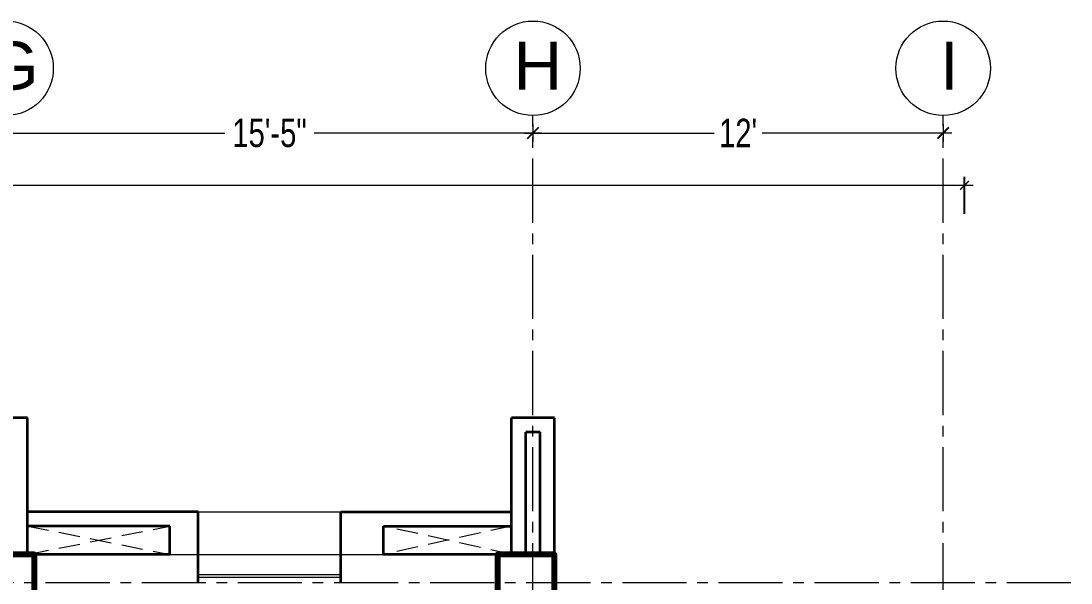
# Model space of a CAD drawing. Header units: feet. Extents: x 25261344 to 25389498, y 30010528 to 30074588.
# Drawn here: x 25362961.1 to 25363329.7, y 30072835.7 to 30073033 of the extents above; entities that cross this region are included whole.
import ezdxf

# ---------------------------------------------------------------- set-up
doc = ezdxf.new("R2010")
doc.units = ezdxf.units.FT
doc.header["$LTSCALE"] = 30
doc.header["$MEASUREMENT"] = 0
doc.header["$PDMODE"] = 32
doc.header["$PDSIZE"] = 15
doc.linetypes.add('CENTER2', pattern=[1.125, 0.75, -0.125, 0.125, -0.125])
doc.linetypes.add('HIDDEN', pattern=[0.375, 0.25, -0.125])
doc.layers.get('0').update_dxf_attribs({"lineweight": 5})
for name, color, linetype, lineweight in [('Column', 1, 'Continuous', 80), ('Dim-1', 7, 'Continuous', 9), ('GRADE BEAM', 2, 'Continuous', 20), ('grid text', 252, 'CENTER2', 9), ('LINTEL', 4, 'HIDDEN', 0), ('WALL', 7, 'Continuous', 35), ('WIN', 142, 'Continuous', 20)]:
    doc.layers.add(name, color=color, linetype=linetype, lineweight=lineweight)
doc.styles.add('RomanS', font='swissl.ttf')
doc.styles.add('SWIS_LT', font='swisscl.ttf')
doc.dimstyles.new('dim-02', dxfattribs={"dimtxt": 8, "dimasz": 3, "dimexe": 3, "dimexo": 3, "dimgap": 2, "dimtad": 0, "dimdec": 0, "dimzin": 0, "dimdsep": 46, "dimlunit": 4, "dimtxsty": 'SWIS_LT', "dimblk": 'ARCHTICK', "dimcen": 2, "dimdle": 3, "dimclrd": 256, "dimclre": 256, "dimclrt": 256, "dimadec": 0, "dimazin": 0, "dimtfac": 1, "dimtdec": 0, "dimtix": 1, "dimtmove": 0, "dimatfit": 3, "dimfxl": 0, "dimfrac": 2, "dimtolj": 1, "dimtzin": 1, "dimlwd": -1, "dimarcsym": 0})

# ---------------------------------------------------------------- blocks, each defined once
blk = doc.blocks.new('_ArchTick')
at = {"color": 0, "linetype": 'ByBlock', "const_width": 0.15}
blk.add_lwpolyline([(-0.5, -0.5), (0.5, 0.5)], dxfattribs=at)
blk = doc.blocks.new('*D127')
at = {"lineweight": -2}
for p, q in [((25360716.96, 30072996.78), (25360716.96, 30072990.65)), ((25360901.96, 30072996.78), (25360901.96, 30072990.65))]:
    blk.add_line(p, q, dxfattribs=at)
for p, q in [((25360713.96, 30072993.65), (25360793.77, 30072993.65)), ((25360904.96, 30072993.65), (25360825.14, 30072993.65))]:
    blk.add_line(p, q)
at = {"layer": 'Defpoints', "color": 0}
for p in [(25360716.96, 30072999.78), (25360901.96, 30072999.78), (25360901.96, 30072993.65)]:
    blk.add_point(p, dxfattribs=at)
at = {"xscale": 4, "yscale": 4, "zscale": 4, "rotation": 180}
blk.add_blockref('_ArchTick', (25360716.96, 30072993.65), dxfattribs=at)
at = {"xscale": 4, "yscale": 4, "zscale": 4}
blk.add_blockref('_ArchTick', (25360901.96, 30072993.65), dxfattribs=at)
at = {"insert": (25360809.46, 30072993.65), "char_height": 10, "attachment_point": 5, "style": 'SWIS_LT'}
blk.add_mtext('\\A1;15\'-5"', dxfattribs=at)
blk = doc.blocks.new('*D128')
at = {"lineweight": -2}
for p, q in [((25360901.96, 30072996.78), (25360901.96, 30072990.65)), ((25361045.96, 30072996.78), (25361045.96, 30072990.65))]:
    blk.add_line(p, q, dxfattribs=at)
for p, q in [((25360898.96, 30072993.65), (25360965.54, 30072993.65)), ((25361048.96, 30072993.65), (25360982.37, 30072993.65))]:
    blk.add_line(p, q)
at = {"layer": 'Defpoints', "color": 0}
for p in [(25360901.96, 30072999.78), (25361045.96, 30072999.78), (25361045.96, 30072993.65)]:
    blk.add_point(p, dxfattribs=at)
at = {"xscale": 4, "yscale": 4, "zscale": 4, "rotation": 180}
blk.add_blockref('_ArchTick', (25360901.96, 30072993.65), dxfattribs=at)
at = {"xscale": 4, "yscale": 4, "zscale": 4}
blk.add_blockref('_ArchTick', (25361045.96, 30072993.65), dxfattribs=at)
at = {"insert": (25360973.96, 30072993.65), "char_height": 10, "attachment_point": 5, "style": 'SWIS_LT'}
blk.add_mtext("\\A1;12'", dxfattribs=at)
blk = doc.blocks.new('*D157')
at = {"layer": 'Defpoints', "color": 0}
for p in [(25363292.31, 30072975.27), (25361838.31, 30072893.7), (25363292.31, 30072785.7)]:
    blk.add_point(p, dxfattribs=at)
at = {"layer": 'Dim-1'}
for p, q in [((25361835.31, 30072975.27), (25362549.85, 30072975.27)), ((25363295.31, 30072975.27), (25362580.76, 30072975.27))]:
    blk.add_line(p, q, dxfattribs=at)
at = {"layer": 'Dim-1', "lineweight": -2}
for p, q in [((25361838.31, 30072965.27), (25361838.31, 30072978.27)), ((25363292.31, 30072965.27), (25363292.31, 30072978.27))]:
    blk.add_line(p, q, dxfattribs=at)
at = {"layer": 'Dim-1', "xscale": 3, "yscale": 3, "zscale": 3, "rotation": 180}
blk.add_blockref('_ArchTick', (25361838.31, 30072975.27), dxfattribs=at)
at = {"layer": 'Dim-1', "xscale": 3, "yscale": 3, "zscale": 3}
blk.add_blockref('_ArchTick', (25363292.31, 30072975.27), dxfattribs=at)
at = {"layer": 'Dim-1', "insert": (25362565.31, 30072975.27), "char_height": 8, "attachment_point": 5, "style": 'SWIS_LT'}
blk.add_mtext('\\A1;121\'-2"', dxfattribs=at)
blk = doc.blocks.new('T B')
at = {"layer": 'GRADE BEAM'}
for points in [[(25353363.54, 30069446.57), (25353378.54, 30069446.57), (25353378.54, 30069398.57), (25353363.54, 30069398.57)], [(25353548.54, 30069446.57), (25353563.54, 30069446.57), (25353563.54, 30069398.57), (25353548.54, 30069398.57)], [(25353543.54, 30069398.57), (25353543.54, 30069383.57), (25353381.04, 30069383.57), (25353381.04, 30069398.57)]]:
    blk.add_lwpolyline(points, close=True, dxfattribs=at)
blk = doc.blocks.new('COL2')
at = {"layer": 'Column'}
for points in [[(1270, -25), (1290, -25), (1290, 0), (1270, 0)], [(1087.5, -25), (1107.5, -25), (1107.5, 0), (1087.5, 0)]]:
    blk.add_lwpolyline(points, close=True, dxfattribs=at)
at = {"layer": 'GRADE BEAM'}
blk.add_blockref('T B', (-25352273.54, -30069398.57), dxfattribs=at)
blk = doc.blocks.new('DGFGSDFG')
at = {"layer": 'grid text'}
for p, q in [((25360901.96, 30072118.41), (25360901.96, 30072999.78)), ((25361045.96, 30072118.41), (25361045.96, 30072999.78)), ((25361090.85, 30072835.7), (25359529.41, 30072835.7))]:
    blk.add_line(p, q, dxfattribs=at)
at = {"layer": 'grid text', "linetype": 'Continuous'}
for centre in [(25360716.96, 30073016.37), (25360901.96, 30073016.37), (25361045.96, 30073016.37)]:
    blk.add_circle(centre, 16.59, dxfattribs=at)
at = {"layer": 'grid text', "char_height": 16.842, "attachment_point": 1, "style": 'RomanS'}
for s, insert in [('{\\C256;G}', (25360710.15, 30073025.74)), ('{\\C256;H}', (25360895.15, 30073025.74)), ('{\\C256;I}', (25361044.87, 30073025.74))]:
    blk.add_mtext_dynamic_manual_height_columns(s, width=25.401, gutter_width=84.21, heights=[32.6], dxfattribs=dict(at, insert=insert))
for base, p1, p2, picture, middle in [((25360901.96, 30072993.65), (25360716.96, 30072999.78), (25360901.96, 30072999.78), '*D127', (25360809.46, 30072993.65)), ((25361045.96, 30072993.65), (25360901.96, 30072999.78), (25361045.96, 30072999.78), '*D128', (25360973.96, 30072993.65))]:
    dim = blk.add_linear_dim(base=base, p1=p1, p2=p2, dimstyle='dim-02', override={"dimtxt": 10, "dimtmove": 1, "dimfxl": 10})
    dim.commit()
    dim.dimension.update_dxf_attribs({"geometry": picture, "text_midpoint": middle})

msp = doc.modelspace()

# ---------------------------------------------------------------- linework, layer by layer
at = {"layer": 'LINTEL', "color": 5}
for p, q in [((25362963.31, 30072855.7), (25363013.31, 30072845.7)), ((25362963.31, 30072845.7), (25363013.31, 30072855.7)), ((25363133.31, 30072855.7), (25363088.31, 30072845.7)), ((25363133.31, 30072845.7), (25363088.31, 30072855.7)), ((25362963.31, 30072845.7), (25363013.31, 30072845.7)), ((25363133.31, 30072845.7), (25363088.31, 30072845.7))]:
    msp.add_line(p, q, dxfattribs=at)
at = {"layer": 'WALL', "ltscale": 10}
for p, q in [((25362963.31, 30072893.7), (25362948.31, 30072893.7)), ((25362963.31, 30072845.7), (25362963.31, 30072893.7)), ((25363133.31, 30072845.7), (25363133.31, 30072893.7)), ((25363148.31, 30072893.7), (25363133.31, 30072893.7)), ((25363148.31, 30072845.7), (25363148.31, 30072893.7)), ((25363138.31, 30072845.7), (25363138.31, 30072888.7)), ((25363143.31, 30072888.7), (25363138.31, 30072888.7)), ((25363143.31, 30072845.7), (25363143.31, 30072888.7)), ((25363023.31, 30072860.7), (25362963.31, 30072860.7)), ((25363023.31, 30072835.7), (25363023.31, 30072860.7)), ((25363073.31, 30072860.7), (25363133.31, 30072860.7)), ((25363073.31, 30072835.7), (25363073.31, 30072860.7)), ((25363013.31, 30072855.7), (25362963.31, 30072855.7)), ((25363013.31, 30072845.7), (25363013.31, 30072855.7)), ((25363088.31, 30072855.7), (25363133.31, 30072855.7)), ((25363088.31, 30072845.7), (25363088.31, 30072855.7)), ((25363133.31, 30072845.7), (25363133.31, 30072855.7)), ((25363013.31, 30072845.7), (25362963.31, 30072845.7)), ((25363133.31, 30072845.7), (25363088.31, 30072845.7))]:
    msp.add_line(p, q, dxfattribs=at)
at = {"layer": 'WALL', "lineweight": 13}
msp.add_line((25363023.31, 30072860.7), (25363073.31, 30072860.7), dxfattribs=at)
at = {"layer": 'WIN'}
for p, q in [((25363023.31, 30072845.7), (25363073.31, 30072845.7)), ((25363023.31, 30072838.7), (25363073.31, 30072838.7)), ((25363023.31, 30072837.7), (25363073.31, 30072837.7))]:
    msp.add_line(p, q, dxfattribs=at)

# ---------------------------------------------------------------- block references
msp.add_blockref('DGFGSDFG', (2238.85, 0))
at = {"layer": 'Dim-1'}
msp.add_blockref('COL2', (25361858.31, 30072845.7), dxfattribs=at)

# ---------------------------------------------------------------- dimensions: what is measured, and where the dimension line sits
dim = msp.add_linear_dim(base=(25363292.31, 30072975.27), p1=(25361838.31, 30072893.7), p2=(25363292.31, 30072785.7), dimstyle='dim-02', override={"dimtxt": 8, "dimfxl": 10}, dxfattribs=at)
dim.commit()
dim.dimension.update_dxf_attribs({"geometry": '*D157', "text_midpoint": (25362565.31, 30072975.27)})

doc.saveas('drawing.dxf')
